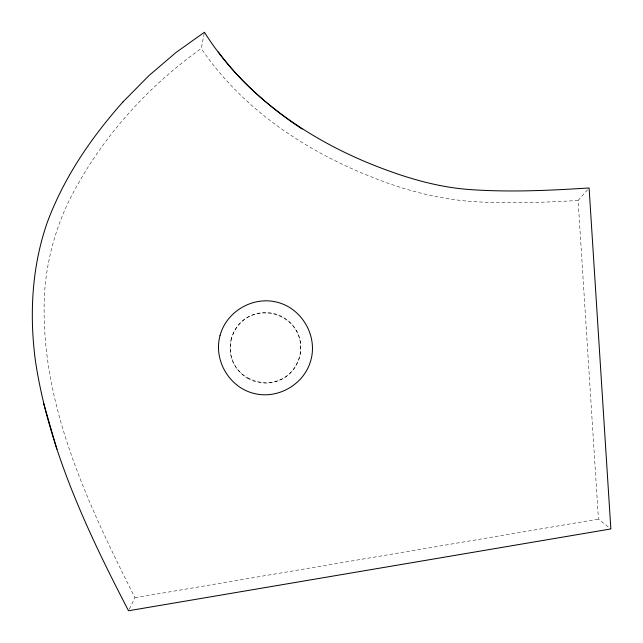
<?xml version="1.0" encoding="UTF-8"?>
<svg xmlns="http://www.w3.org/2000/svg" width="643" height="643" viewBox="0 0 643 643"><rect width="100%" height="100%" fill="white"/><g stroke="black" fill="none" stroke-linecap="round" stroke-linejoin="round"><path stroke-width="0.48" stroke-dasharray="3.21 2.41" d="M129.331 609.13L134.958 597.733C87.175 502.633 38.258 400.171 44.68 290.957A251.952 251.952 0 0 1 68.616 201.629C99.062 140.528 145.68 87.962 201.243 48.514L204.442 32.238M587.557 189.725L578.105 200.479L598.432 519.11L610.85 528.94M134.958 597.733L598.432 519.11M578.105 200.479C542.274 202.529 506.306 203.887 470.459 201.396C437.208 198.719 404.833 190.199 373.896 177.886C306.132 151.418 242.58 109.423 201.243 48.514M231.392 338.676C220.613 383.71 286.376 401.328 299.566 356.945C310.336 311.911 244.573 294.293 231.392 338.676M247.828 378.373A35.293 35.293 0 0 0 300.763 347.807A35.293 35.293 0 0 0 247.828 317.248A35.293 35.293 0 0 0 247.828 378.373"/><path stroke-width="0.96" d="M122.966 101.924C91.266 137.546 63.89 177.564 47.252 222.494C31.756 266.949 29.265 314.821 35.469 361.253C48.94 449.843 87.609 531.954 128.528 610.762L610.85 528.94L589.101 187.973C549.926 190.465 510.582 192.337 471.367 189.661C438.164 187.515 406.03 177.886 375.223 165.757C307.073 138.888 243.914 94.971 204.442 32.238L176.045 52.445L148.814 75.729L122.966 101.932M302.073 129.01C270.245 107.92 241.093 82.722 218.274 51.938M43.587 403.274L56.881 449.176M220.027 335.63C213.355 359.919 228.932 386.893 253.294 393.259C277.583 399.93 304.557 384.353 310.923 359.992C317.594 335.702 302.017 308.728 277.655 302.363C253.366 295.692 226.392 311.268 220.027 335.63"/></g></svg>
